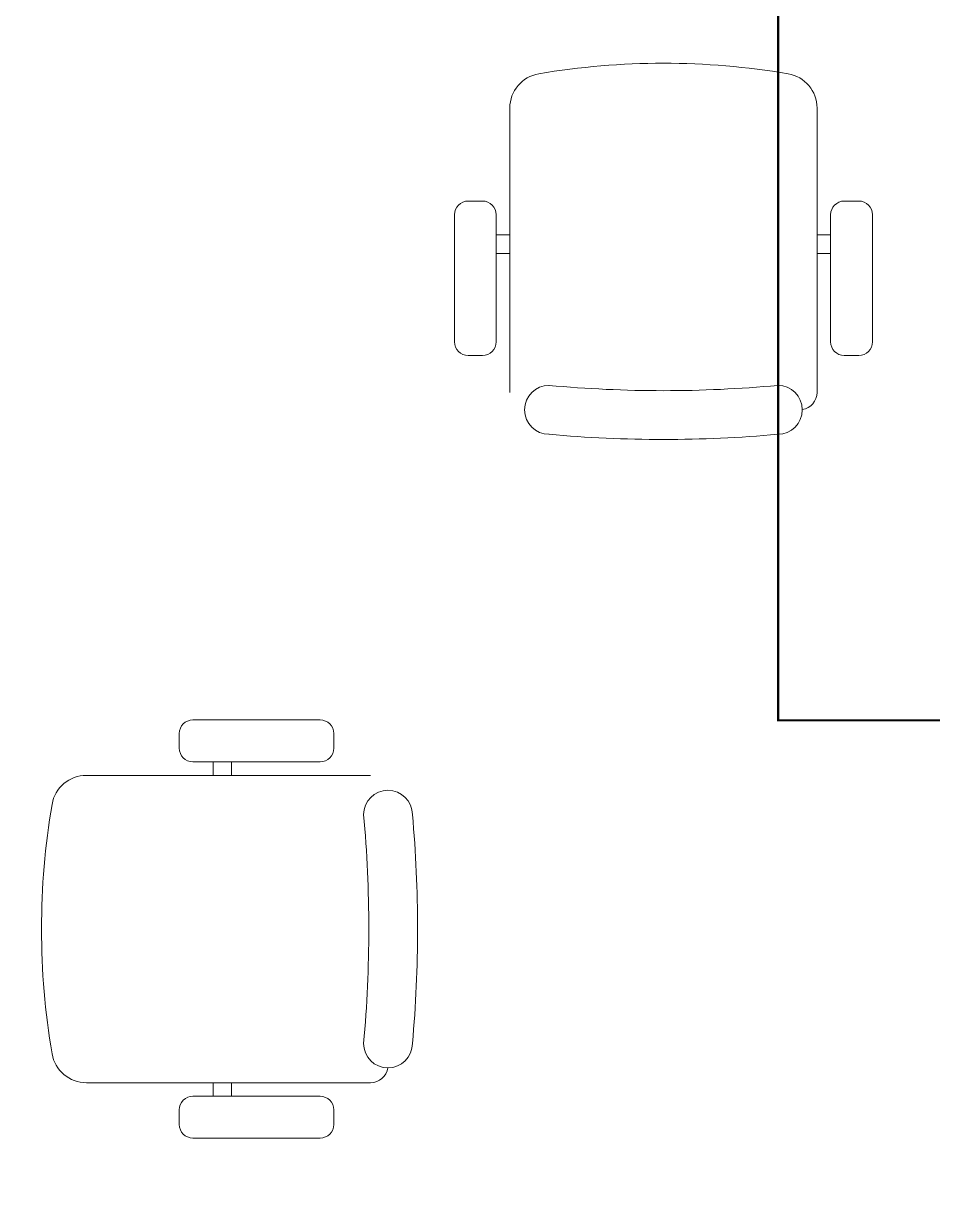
# Model space of a CAD drawing. Header units: metres. Extents: x 75097 to 220695, y -1557923 to -1361206.
# Drawn here: x 196451 to 197756, y -1457815 to -1456114 of the extents above; entities that cross this region are included whole.
import ezdxf

# ---------------------------------------------------------------- set-up
doc = ezdxf.new("R2010")
doc.units = ezdxf.units.M
doc.layers.get('0').update_dxf_attribs({"lineweight": 0})
doc.layers.add('A-100 - Copy$0$Medical Equipment and Furniture', color=8, linetype='Continuous', lineweight=0)
doc.layers.add('A-100 - Copy$0$NEW', color=8, linetype='Continuous', lineweight=5)
doc.layers.add('E-POWR', color=7, linetype='Continuous', lineweight=9, true_color=0x4e7e3e)

# ---------------------------------------------------------------- blocks, each defined once
blk = doc.blocks.new('*X81')
for p, q in [((5, 3), (5, 3)), ((5, 3), (5, 3)), ((5, 3), (5, 3)), ((5, 3), (5, 3)), ((5, 3), (5, 3)), ((5, 3), (5, 3)), ((5, 3), (5, 3)), ((5, 3), (5, 3)), ((5, 3), (5, 3)), ((5, 3), (5, 3)), ((5, 3), (5, 3)), ((5, 3), (5, 3)), ((5, 3), (5, 3)), ((5, 3), (5, 3)), ((5, 3), (5, 3)), ((5, 3), (5, 3)), ((5, 3), (5, 3)), ((5, 3), (5, 3)), ((5, 3), (5, 3)), ((5, 3), (5, 3)), ((5, 3), (5, 3)), ((5, 3), (5, 3)), ((5, 3), (5, 3)), ((5, 3), (5, 3)), ((5, 3), (5, 3)), ((5, 3), (5, 3)), ((5, 3), (5, 3)), ((5, 3), (5, 3)), ((5, 3), (5, 3)), ((5, 3), (5, 3)), ((5, 3), (5, 3)), ((5, 3), (5, 3)), ((5, 3), (5, 3)), ((5, 3), (5, 3)), ((5, 3), (5, 3)), ((5, 3), (5, 3)), ((5, 3), (5, 3)), ((5, 3), (5, 3)), ((5, 3), (5, 3)), ((5, 3), (5, 3)), ((5, 3), (5, 3)), ((5, 3), (5, 3)), ((5, 3), (5, 3)), ((5, 3), (5, 3)), ((5, 3), (5, 3)), ((5, 3), (5, 3)), ((5, 3), (5, 3)), ((5, 3), (5, 3)), ((5, 3), (5, 3)), ((5, 3), (5, 3)), ((5, 3), (5, 3)), ((5, 3), (5, 3)), ((5, 3), (5, 3)), ((5, 3), (5, 3)), ((5, 3), (5, 3)), ((5, 3), (5, 3)), ((5, 3), (5, 3)), ((5, 3), (5, 3)), ((5, 3), (5, 3)), ((5, 3), (5, 3)), ((5, 3), (5, 3)), ((5, 3), (5, 3)), ((5, 3), (5, 3)), ((5, 3), (5, 3)), ((5, 3), (5, 3)), ((5, 3), (5, 3)), ((6, 3), (5, 3)), ((5, 3), (5, 3)), ((6, 3), (5, 3)), ((5, 3), (5, 3)), ((6, 3), (5, 3)), ((5, 3), (5, 3)), ((6, 3), (5, 3)), ((5, 3), (5, 3)), ((5, 3), (5, 3)), ((5, 3), (5, 3)), ((5, 3), (5, 3)), ((5, 3), (5, 3)), ((5, 3), (5, 3)), ((5, 3), (5, 3)), ((5, 3), (5, 3)), ((5, 3), (5, 3)), ((5, 3), (5, 3)), ((5, 3), (5, 3)), ((5, 3), (5, 3)), ((5, 3), (5, 3)), ((5, 3), (5, 3)), ((5, 3), (5, 3)), ((5, 3), (5, 3)), ((5, 3), (5, 3)), ((5, 3), (5, 3)), ((5, 3), (5, 3)), ((5, 3), (5, 3)), ((5, 3), (5, 3)), ((5, 3), (5, 3)), ((5, 3), (5, 3)), ((6, 3), (6, 3)), ((6, 3), (6, 3)), ((6, 3), (6, 3)), ((6, 3), (6, 3)), ((6, 3), (6, 3)), ((6, 3), (6, 3)), ((6, 3), (6, 3)), ((6, 3), (6, 3)), ((6, 3), (6, 3)), ((6, 3), (6, 3)), ((6, 3), (6, 3)), ((6, 3), (6, 3)), ((6, 3), (6, 3)), ((6, 3), (6, 3)), ((6, 3), (6, 3)), ((6, 3), (6, 3)), ((6, 3), (6, 3)), ((6, 3), (6, 3)), ((6, 3), (6, 3)), ((6, 3), (6, 3)), ((6, 3), (6, 3)), ((6, 3), (6, 3)), ((6, 3), (6, 3)), ((6, 3), (6, 3)), ((6, 3), (6, 3)), ((6, 3), (6, 3)), ((6, 3), (6, 3)), ((6, 3), (6, 3)), ((6, 3), (6, 3)), ((6, 3), (6, 3)), ((6, 3), (6, 3)), ((6, 3), (6, 3)), ((6, 3), (6, 3)), ((6, 3), (6, 3)), ((6, 3), (6, 3)), ((6, 3), (6, 3)), ((6, 3), (6, 3)), ((6, 3), (6, 3)), ((6, 3), (6, 3)), ((6, 3), (6, 3)), ((6, 3), (6, 3)), ((6, 3), (6, 3)), ((6, 3), (6, 3)), ((6, 3), (6, 3)), ((6, 3), (6, 3)), ((6, 3), (6, 3)), ((6, 3), (6, 3)), ((6, 3), (6, 3)), ((6, 3), (6, 3)), ((6, 3), (6, 3)), ((6, 3), (6, 3)), ((6, 3), (6, 3)), ((6, 3), (6, 3)), ((6, 3), (6, 3)), ((6, 3), (6, 3)), ((6, 3), (6, 3)), ((6, 3), (6, 3)), ((6, 3), (6, 3)), ((6, 3), (6, 3)), ((6, 3), (6, 3)), ((6, 3), (6, 3)), ((6, 3), (6, 3)), ((6, 3), (6, 3)), ((6, 3), (6, 3)), ((6, 3), (6, 3)), ((6, 3), (6, 3)), ((6, 3), (6, 3)), ((6, 3), (6, 3)), ((6, 3), (6, 3)), ((6, 3), (6, 3)), ((6, 3), (6, 3)), ((6, 3), (6, 3)), ((6, 3), (6, 3)), ((6, 3), (6, 3)), ((6, 3), (6, 3)), ((6, 3), (6, 3)), ((6, 3), (6, 3)), ((6, 3), (6, 3)), ((6, 3), (6, 3)), ((6, 3), (6, 3)), ((6, 3), (6, 3)), ((6, 3), (6, 3)), ((6, 3), (6, 3)), ((6, 3), (6, 3)), ((6, 3), (6, 3)), ((6, 3), (6, 3)), ((6, 3), (6, 3)), ((6, 3), (6, 3)), ((6, 3), (6, 3)), ((6, 3), (6, 3)), ((6, 3), (6, 3)), ((6, 3), (6, 3)), ((6, 3), (6, 3)), ((6, 3), (6, 3)), ((6, 3), (6, 3)), ((6, 3), (6, 3)), ((6, 3), (6, 3)), ((6, 3), (6, 3)), ((6, 3), (6, 3)), ((6, 3), (6, 3)), ((6, 3), (6, 3)), ((6, 3), (6, 3)), ((6, 3), (6, 3)), ((6, 3), (6, 3)), ((6, 3), (6, 3)), ((6, 3), (6, 3)), ((6, 3), (6, 3)), ((6, 3), (6, 3)), ((6, 3), (6, 3)), ((6, 3), (6, 3)), ((6, 3), (6, 3)), ((6, 3), (6, 3)), ((6, 3), (6, 3)), ((6, 3), (6, 3)), ((6, 3), (6, 3)), ((6, 3), (6, 3)), ((6, 3), (6, 3)), ((6, 3), (6, 3)), ((6, 3), (6, 3)), ((6, 3), (6, 3)), ((6, 3), (6, 3)), ((6, 3), (6, 3)), ((6, 3), (6, 3)), ((6, 3), (6, 3)), ((6, 3), (6, 3)), ((6, 3), (6, 3)), ((6, 3), (6, 3)), ((6, 3), (6, 3)), ((6, 3), (6, 3)), ((6, 3), (6, 3)), ((6, 3), (6, 3)), ((6, 3), (6, 3)), ((6, 3), (6, 3)), ((6, 3), (6, 3)), ((6, 3), (6, 3)), ((6, 3), (6, 3)), ((6, 3), (6, 3)), ((6, 3), (6, 3)), ((6, 3), (6, 3)), ((6, 3), (6, 3)), ((6, 3), (6, 3)), ((6, 3), (6, 3)), ((6, 3), (6, 3)), ((6, 3), (6, 3)), ((6, 3), (6, 3)), ((6, 3), (6, 3)), ((6, 3), (6, 3)), ((6, 3), (6, 3)), ((6, 3), (6, 3)), ((6, 3), (6, 3)), ((6, 3), (6, 3)), ((6, 3), (6, 3)), ((6, 3), (6, 3)), ((6, 3), (6, 3)), ((6, 3), (6, 3)), ((6, 3), (6, 3)), ((6, 3), (6, 3)), ((6, 3), (6, 3)), ((6, 3), (6, 3)), ((6, 3), (6, 3)), ((6, 3), (6, 3)), ((6, 3), (6, 3)), ((6, 3), (6, 3)), ((6, 3), (6, 3)), ((6, 3), (6, 3)), ((6, 3), (6, 3)), ((6, 3), (6, 3)), ((6, 3), (6, 3)), ((6, 3), (6, 3)), ((6, 3), (6, 3)), ((6, 3), (6, 3)), ((6, 3), (6, 3)), ((6, 3), (6, 3)), ((6, 3), (6, 3)), ((6, 3), (6, 3)), ((6, 3), (6, 3)), ((6, 3), (6, 3)), ((6, 3), (6, 3)), ((6, 3), (6, 3)), ((6, 3), (6, 3)), ((6, 3), (6, 3)), ((6, 3), (6, 3)), ((6, 3), (6, 3)), ((6, 3), (6, 3)), ((6, 3), (6, 3)), ((6, 3), (6, 3)), ((6, 3), (6, 3)), ((6, 3), (6, 3)), ((6, 3), (6, 3)), ((6, 3), (6, 3)), ((6, 3), (6, 3)), ((6, 3), (6, 3)), ((6, 3), (6, 3)), ((6, 3), (6, 3)), ((6, 3), (6, 3)), ((6, 3), (6, 3)), ((6, 3), (6, 3)), ((6, 3), (6, 3)), ((6, 3), (6, 3)), ((6, 3), (6, 3)), ((6, 3), (6, 3)), ((6, 3), (6, 3)), ((6, 3), (6, 3)), ((6, 3), (6, 3)), ((6, 3), (5, 3)), ((6, 3), (5, 3)), ((6, 3), (5, 3)), ((6, 3), (5, 3)), ((6, 3), (5, 3)), ((6, 3), (6, 3)), ((6, 3), (6, 3)), ((6, 3), (6, 3)), ((6, 3), (6, 3)), ((6, 3), (6, 3)), ((6, 3), (6, 3)), ((6, 3), (6, 3)), ((6, 3), (6, 3)), ((6, 3), (6, 3)), ((6, 3), (6, 3)), ((6, 3), (6, 3)), ((6, 3), (6, 3)), ((6, 3), (6, 3)), ((6, 3), (6, 3)), ((6, 3), (6, 3)), ((6, 3), (6, 3)), ((6, 3), (6, 3)), ((6, 3), (6, 3)), ((6, 3), (6, 3)), ((6, 3), (6, 3)), ((6, 3), (6, 3)), ((6, 3), (6, 3)), ((6, 3), (6, 3)), ((6, 3), (6, 3)), ((6, 3), (6, 3)), ((6, 3), (6, 3)), ((6, 3), (6, 3)), ((6, 3), (6, 3)), ((6, 3), (6, 3)), ((6, 3), (6, 3)), ((6, 3), (6, 3)), ((6, 3), (6, 3)), ((6, 3), (6, 3)), ((6, 3), (6, 3)), ((6, 3), (6, 3)), ((6, 3), (6, 3)), ((6, 3), (6, 3)), ((6, 3), (6, 3)), ((6, 3), (6, 3)), ((6, 3), (6, 3)), ((6, 3), (6, 3)), ((6, 3), (6, 3)), ((6, 3), (6, 3)), ((6, 3), (6, 3)), ((6, 3), (6, 3)), ((6, 3), (6, 3)), ((6, 3), (6, 3)), ((6, 3), (6, 3)), ((6, 3), (6, 3)), ((6, 3), (6, 3)), ((6, 3), (6, 3)), ((6, 3), (6, 3)), ((6, 3), (6, 3)), ((6, 3), (6, 3)), ((6, 3), (6, 3)), ((6, 3), (6, 3)), ((6, 3), (6, 3)), ((6, 3), (6, 3)), ((6, 3), (6, 3)), ((6, 3), (6, 3)), ((6, 3), (6, 3)), ((6, 3), (6, 3)), ((6, 3), (6, 3)), ((6, 3), (6, 3)), ((6, 3), (6, 3)), ((6, 3), (6, 3)), ((6, 3), (6, 3)), ((6, 3), (6, 3)), ((6, 3), (6, 3)), ((6, 3), (6, 3)), ((6, 3), (6, 3)), ((6, 3), (6, 3)), ((6, 3), (6, 3)), ((6, 3), (6, 3)), ((6, 3), (6, 3)), ((6, 3), (6, 3)), ((6, 3), (6, 3)), ((6, 3), (6, 3)), ((6, 3), (6, 3)), ((6, 3), (6, 3)), ((6, 3), (6, 3)), ((6, 3), (6, 3)), ((6, 3), (6, 3)), ((6, 3), (6, 3)), ((6, 3), (6, 3)), ((6, 3), (6, 3)), ((6, 3), (6, 3)), ((6, 3), (6, 3)), ((6, 3), (6, 3)), ((6, 3), (6, 3)), ((6, 3), (6, 3)), ((6, 3), (6, 3)), ((6, 3), (6, 3)), ((6, 3), (6, 3)), ((6, 3), (6, 3)), ((6, 3), (6, 3)), ((6, 3), (6, 3)), ((6, 3), (6, 3)), ((6, 3), (6, 3)), ((6, 3), (6, 3)), ((6, 3), (6, 3)), ((6, 3), (6, 3)), ((6, 3), (6, 3)), ((6, 3), (6, 3)), ((6, 3), (6, 3)), ((6, 3), (6, 3)), ((6, 3), (6, 3)), ((6, 3), (6, 3)), ((6, 3), (6, 3)), ((6, 3), (6, 3)), ((6, 3), (6, 3)), ((6, 3), (6, 3)), ((6, 3), (6, 3)), ((6, 3), (6, 3)), ((6, 3), (6, 3)), ((6, 3), (6, 3)), ((6, 3), (6, 3)), ((6, 3), (6, 3)), ((6, 3), (6, 3)), ((6, 3), (6, 3)), ((6, 3), (6, 3)), ((6, 3), (6, 3)), ((6, 3), (6, 3)), ((6, 3), (6, 3)), ((6, 3), (6, 3)), ((6, 3), (6, 3)), ((6, 3), (6, 3)), ((6, 3), (6, 3)), ((6, 3), (6, 3)), ((6, 3), (6, 3)), ((6, 3), (6, 3)), ((6, 3), (6, 3)), ((6, 3), (6, 3)), ((6, 3), (6, 3)), ((6, 3), (6, 3)), ((6, 3), (6, 3)), ((6, 3), (6, 3)), ((6, 3), (6, 3)), ((6, 3), (6, 3)), ((6, 3), (6, 3)), ((6, 3), (6, 3)), ((6, 3), (6, 3)), ((6, 3), (6, 3)), ((6, 3), (6, 3)), ((6, 3), (6, 3)), ((6, 3), (6, 3)), ((6, 3), (6, 3)), ((6, 3), (6, 3)), ((6, 3), (6, 3)), ((6, 3), (6, 3)), ((6, 3), (6, 3)), ((6, 3), (6, 3)), ((6, 3), (6, 3)), ((6, 3), (6, 3)), ((6, 3), (6, 3)), ((6, 3), (6, 3)), ((6, 3), (6, 3)), ((6, 3), (6, 3)), ((6, 3), (6, 3)), ((6, 3), (6, 3)), ((6, 3), (6, 3)), ((6, 3), (6, 3)), ((6, 3), (6, 3)), ((6, 3), (6, 3)), ((6, 3), (6, 3)), ((6, 3), (6, 3)), ((6, 3), (6, 3)), ((6, 3), (6, 3)), ((6, 3), (6, 3)), ((6, 3), (6, 3)), ((6, 3), (6, 3)), ((6, 3), (6, 3)), ((6, 3), (6, 3)), ((6, 3), (6, 3)), ((6, 3), (6, 3)), ((6, 3), (6, 3)), ((6, 3), (6, 3)), ((6, 3), (6, 3)), ((6, 3), (6, 3)), ((6, 3), (6, 3)), ((6, 3), (6, 3)), ((6, 3), (6, 3)), ((6, 3), (6, 3)), ((6, 3), (6, 3)), ((6, 3), (6, 3)), ((6, 3), (6, 3)), ((6, 3), (6, 3)), ((6, 3), (6, 3)), ((6, 3), (6, 3)), ((6, 3), (6, 3)), ((6, 3), (6, 3)), ((6, 3), (6, 3)), ((6, 3), (6, 3)), ((6, 3), (6, 3)), ((6, 3), (6, 3)), ((6, 3), (6, 3)), ((6, 3), (6, 3)), ((6, 3), (6, 3)), ((6, 3), (6, 3)), ((6, 3), (6, 3)), ((6, 3), (6, 3)), ((6, 3), (6, 3)), ((6, 3), (6, 3)), ((6, 3), (6, 3)), ((6, 3), (6, 3)), ((6, 3), (6, 3)), ((6, 3), (6, 3)), ((6, 3), (6, 3)), ((6, 3), (6, 3)), ((6, 3), (6, 3)), ((6, 3), (6, 3)), ((6, 3), (6, 3)), ((6, 3), (6, 3)), ((6, 3), (6, 3)), ((6, 3), (6, 3)), ((6, 3), (6, 3)), ((6, 3), (6, 3)), ((6, 3), (6, 3)), ((6, 3), (6, 3)), ((6, 3), (6, 3)), ((6, 3), (6, 3)), ((6, 3), (6, 3)), ((6, 3), (6, 3)), ((6, 3), (6, 3)), ((6, 3), (6, 3)), ((6, 3), (6, 3)), ((6, 3), (6, 3)), ((6, 3), (6, 3)), ((6, 3), (6, 3)), ((6, 3), (6, 3)), ((6, 3), (6, 3)), ((6, 3), (6, 3)), ((6, 3), (6, 3)), ((6, 3), (6, 3)), ((6, 3), (6, 3)), ((6, 3), (6, 3)), ((6, 3), (6, 3)), ((6, 3), (6, 3)), ((6, 3), (6, 3)), ((6, 3), (6, 3)), ((6, 3), (6, 3)), ((6, 3), (6, 3)), ((6, 3), (6, 3)), ((6, 3), (6, 3)), ((6, 3), (6, 3)), ((6, 3), (6, 3)), ((6, 3), (6, 3)), ((6, 3), (6, 3)), ((6, 3), (6, 3)), ((6, 3), (6, 3)), ((6, 3), (6, 3)), ((6, 3), (6, 3)), ((6, 3), (6, 3)), ((6, 3), (6, 3)), ((6, 3), (6, 3)), ((6, 3), (6, 3)), ((6, 3), (6, 3)), ((6, 3), (6, 3)), ((6, 3), (6, 3)), ((6, 3), (6, 3)), ((6, 3), (6, 3)), ((6, 3), (6, 3)), ((6, 3), (6, 3)), ((6, 3), (6, 3)), ((6, 3), (6, 3)), ((6, 3), (6, 3)), ((6, 3), (6, 3)), ((6, 3), (6, 3)), ((6, 3), (6, 3)), ((6, 3), (6, 3)), ((6, 3), (6, 3)), ((6, 3), (6, 3)), ((6, 3), (6, 3)), ((6, 3), (6, 3)), ((6, 3), (6, 3)), ((6, 3), (6, 3)), ((6, 3), (6, 3)), ((6, 3), (6, 3)), ((6, 3), (6, 3)), ((6, 3), (6, 3)), ((6, 3), (6, 3)), ((6, 3), (6, 3)), ((6, 3), (6, 3)), ((6, 3), (6, 3)), ((6, 3), (6, 3)), ((6, 3), (6, 3)), ((6, 3), (6, 3)), ((6, 3), (6, 3)), ((6, 3), (6, 3)), ((6, 3), (6, 3)), ((6, 3), (6, 3)), ((6, 3), (6, 3)), ((6, 3), (6, 3)), ((6, 3), (6, 3)), ((6, 3), (6, 3)), ((6, 3), (6, 3)), ((6, 3), (6, 3)), ((6, 3), (6, 3)), ((6, 3), (6, 3)), ((6, 3), (6, 3)), ((6, 3), (6, 3)), ((6, 3), (6, 3)), ((6, 3), (6, 3)), ((6, 3), (6, 3)), ((6, 3), (6, 3)), ((6, 3), (6, 3)), ((6, 3), (6, 3)), ((6, 3), (6, 3)), ((6, 3), (6, 3)), ((6, 3), (6, 3)), ((6, 3), (6, 3)), ((6, 3), (6, 3)), ((6, 3), (6, 3)), ((6, 3), (6, 3)), ((6, 3), (6, 3)), ((6, 3), (6, 3)), ((6, 3), (6, 3))]:
    blk.add_line(p, q)
blk = doc.blocks.new('*X82')
for p, q in [((13, 1), (13, 1)), ((13, 1), (13, 1)), ((13, 1), (13, 1)), ((13, 1), (13, 1)), ((13, 1), (13, 1)), ((13, 1), (13, 1)), ((13, 1), (13, 1)), ((13, 1), (13, 1)), ((13, 1), (13, 1)), ((13, 1), (13, 1)), ((13, 1), (13, 1)), ((13, 1), (13, 1)), ((13, 1), (13, 1)), ((13, 1), (13, 1)), ((13, 1), (13, 1)), ((13, 1), (14, 1)), ((13, 1), (14, 1)), ((13, 1), (14, 1)), ((13, 1), (13, 1)), ((13, 1), (13, 1)), ((13, 1), (13, 1)), ((13, 1), (13, 1)), ((13, 1), (13, 1)), ((13, 1), (13, 1)), ((13, 1), (13, 1)), ((13, 1), (13, 1)), ((13, 1), (13, 1)), ((13, 1), (13, 1)), ((13, 1), (13, 1)), ((13, 1), (13, 1)), ((13, 1), (13, 1)), ((13, 1), (13, 1)), ((13, 1), (13, 1)), ((13, 1), (13, 1)), ((13, 1), (13, 1)), ((13, 1), (13, 1)), ((13, 1), (13, 1)), ((13, 1), (13, 1)), ((13, 1), (13, 1)), ((13, 1), (13, 1)), ((13, 1), (13, 1)), ((13, 1), (13, 1)), ((13, 1), (13, 1)), ((13, 1), (13, 1)), ((13, 1), (13, 1)), ((13, 1), (13, 1)), ((13, 1), (13, 1)), ((13, 1), (13, 1)), ((13, 1), (13, 1)), ((13, 1), (13, 1)), ((13, 1), (13, 1)), ((13, 1), (13, 1)), ((13, 1), (13, 1)), ((13, 1), (13, 1)), ((13, 1), (13, 1)), ((13, 1), (13, 1)), ((13, 1), (13, 1)), ((13, 1), (13, 1)), ((13, 1), (13, 1)), ((13, 1), (13, 1)), ((13, 1), (13, 1)), ((13, 1), (13, 1)), ((13, 1), (13, 1)), ((13, 1), (13, 1)), ((13, 1), (13, 1)), ((13, 1), (13, 1)), ((13, 1), (13, 1)), ((13, 1), (13, 1)), ((13, 1), (13, 1)), ((13, 1), (13, 1)), ((13, 1), (13, 1)), ((13, 1), (13, 1)), ((13, 1), (13, 1)), ((13, 1), (13, 1)), ((13, 1), (13, 1)), ((13, 1), (13, 1)), ((13, 1), (13, 1)), ((13, 1), (13, 1)), ((13, 1), (13, 1)), ((13, 1), (13, 1)), ((13, 1), (13, 1)), ((13, 1), (13, 1)), ((13, 1), (13, 1)), ((13, 1), (13, 1)), ((13, 1), (13, 1)), ((13, 1), (13, 1)), ((13, 1), (13, 1)), ((13, 1), (13, 1)), ((13, 1), (13, 1)), ((13, 1), (13, 1)), ((13, 1), (13, 1)), ((13, 1), (13, 1)), ((13, 1), (13, 1)), ((13, 1), (13, 1)), ((13, 1), (13, 1)), ((13, 1), (13, 1)), ((13, 1), (13, 1)), ((13, 1), (13, 1)), ((13, 1), (13, 1)), ((13, 1), (13, 1)), ((13, 1), (13, 1)), ((13, 1), (13, 1)), ((13, 1), (13, 1)), ((13, 1), (13, 1)), ((13, 1), (13, 1)), ((13, 1), (13, 1)), ((13, 1), (13, 1)), ((13, 1), (13, 1)), ((13, 1), (13, 1)), ((13, 1), (13, 1)), ((13, 1), (13, 1)), ((13, 1), (13, 1)), ((13, 1), (13, 1)), ((13, 1), (13, 1)), ((13, 1), (13, 1)), ((13, 1), (13, 1)), ((13, 1), (13, 1)), ((13, 1), (13, 1)), ((13, 1), (13, 1)), ((13, 1), (13, 1)), ((13, 1), (13, 1)), ((13, 1), (13, 1)), ((13, 1), (13, 1)), ((13, 1), (14, 1)), ((13, 0), (13, 0)), ((13, 0), (13, 0)), ((13, 0), (13, 0)), ((13, 0), (13, 0)), ((13, 0), (13, 0)), ((13, 0), (13, 0)), ((13, 0), (13, 0)), ((13, 0), (13, 0)), ((13, 0), (13, 0)), ((13, 0), (13, 0)), ((13, 0), (13, 0)), ((13, 0), (13, 0)), ((13, 0), (13, 0)), ((13, 0), (13, 0)), ((13, 0), (13, 0)), ((13, 0), (13, 0)), ((13, 0), (13, 0)), ((13, 0), (13, 0)), ((13, 0), (13, 0)), ((13, 0), (13, 0)), ((13, 0), (13, 0)), ((13, 0), (13, 0)), ((13, 0), (13, 0)), ((13, 0), (13, 0)), ((13, 0), (13, 0)), ((13, 0), (13, 0)), ((13, 0), (13, 0)), ((13, 0), (13, 0)), ((13, 0), (13, 0)), ((13, 0), (13, 0)), ((13, 0), (13, 0)), ((13, 0), (13, 0)), ((13, 0), (13, 0)), ((13, 0), (13, 0)), ((13, 0), (13, 0)), ((13, 0), (13, 0)), ((13, 0), (13, 0)), ((13, 0), (13, 0)), ((13, 0), (13, 0)), ((13, 0), (13, 0)), ((13, 0), (13, 0)), ((13, 0), (13, 0)), ((13, 0), (13, 0)), ((13, 0), (13, 0)), ((13, 0), (13, 0)), ((13, 0), (13, 0)), ((13, 0), (13, 0)), ((13, 0), (13, 0)), ((13, 0), (14, 0)), ((13, 0), (14, 0)), ((13, 0), (13, 0)), ((13, 0), (14, 0)), ((14, 1), (14, 1)), ((14, 1), (14, 1)), ((14, 1), (14, 1)), ((14, 1), (14, 1)), ((14, 1), (14, 1)), ((14, 1), (14, 1)), ((14, 1), (14, 1)), ((14, 1), (14, 1)), ((14, 1), (14, 1)), ((14, 1), (14, 1)), ((14, 1), (14, 1)), ((14, 1), (14, 1)), ((14, 1), (14, 1)), ((14, 1), (14, 1)), ((14, 1), (14, 1)), ((14, 1), (14, 1)), ((14, 1), (14, 1)), ((14, 1), (14, 1)), ((14, 1), (14, 1)), ((14, 1), (14, 1)), ((14, 1), (14, 1)), ((14, 1), (14, 1)), ((14, 1), (14, 1)), ((14, 1), (14, 1)), ((14, 1), (14, 1)), ((14, 1), (14, 1)), ((14, 1), (14, 1)), ((14, 1), (14, 1)), ((14, 1), (14, 1)), ((14, 1), (14, 1)), ((14, 1), (14, 1)), ((14, 1), (14, 1)), ((14, 1), (14, 1)), ((14, 1), (14, 1)), ((14, 1), (14, 1)), ((14, 1), (14, 1)), ((14, 1), (14, 1)), ((14, 1), (14, 1)), ((14, 1), (14, 1)), ((14, 1), (14, 1)), ((14, 1), (14, 1)), ((14, 1), (14, 1)), ((14, 1), (14, 1)), ((14, 1), (14, 1)), ((14, 1), (14, 1)), ((14, 1), (14, 1)), ((14, 1), (14, 1)), ((14, 1), (14, 1)), ((14, 1), (14, 1)), ((14, 1), (14, 1)), ((14, 1), (14, 1)), ((14, 1), (14, 1)), ((14, 1), (14, 1)), ((14, 1), (14, 1)), ((14, 1), (14, 1)), ((14, 1), (14, 1)), ((14, 1), (14, 1)), ((14, 1), (14, 1)), ((14, 1), (14, 1)), ((14, 1), (14, 1)), ((14, 1), (14, 1)), ((14, 1), (14, 1)), ((14, 1), (14, 1)), ((14, 1), (14, 1)), ((14, 1), (14, 1)), ((14, 1), (14, 1)), ((14, 1), (14, 1)), ((14, 1), (14, 1)), ((14, 1), (14, 1)), ((14, 1), (14, 1)), ((14, 1), (14, 1)), ((14, 1), (14, 1)), ((14, 1), (14, 1)), ((14, 1), (14, 1)), ((14, 1), (14, 1)), ((14, 1), (14, 1)), ((14, 1), (14, 1)), ((14, 1), (14, 1)), ((14, 1), (14, 1)), ((14, 1), (14, 1)), ((14, 1), (14, 1)), ((14, 1), (14, 1)), ((14, 1), (14, 1)), ((14, 1), (14, 1)), ((14, 1), (14, 1)), ((14, 1), (14, 1)), ((14, 1), (14, 1)), ((14, 1), (14, 1)), ((14, 1), (14, 1)), ((14, 1), (14, 1)), ((14, 1), (14, 1)), ((14, 1), (14, 1)), ((14, 1), (14, 1)), ((14, 1), (14, 1)), ((14, 0), (14, 0)), ((14, 0), (14, 0)), ((14, 0), (14, 0)), ((14, 0), (14, 0)), ((14, 0), (14, 0)), ((14, 0), (14, 0)), ((14, 0), (14, 0)), ((14, 0), (14, 0)), ((14, 0), (14, 0)), ((14, 0), (14, 0)), ((14, 0), (14, 0)), ((14, 0), (14, 0)), ((14, 0), (14, 0)), ((14, 0), (14, 0)), ((14, 0), (14, 0)), ((14, 0), (14, 0)), ((14, 0), (14, 0)), ((14, 0), (14, 0)), ((14, 0), (14, 0)), ((14, 0), (14, 0)), ((14, 0), (14, 0)), ((14, 0), (14, 0)), ((14, 0), (14, 0)), ((14, 0), (14, 0)), ((14, 0), (14, 0)), ((14, 0), (14, 0)), ((14, 0), (14, 0)), ((14, 0), (14, 0)), ((14, 0), (14, 0)), ((14, 0), (14, 0)), ((14, 0), (14, 0)), ((14, 0), (14, 0)), ((14, 0), (14, 0)), ((14, 0), (14, 0)), ((14, 0), (14, 0)), ((14, 0), (14, 0)), ((14, 0), (14, 0)), ((14, 0), (14, 0)), ((14, 0), (14, 0)), ((14, 0), (14, 0)), ((14, 0), (14, 0)), ((14, 0), (14, 0)), ((14, 0), (14, 0)), ((14, 0), (14, 0)), ((14, 0), (14, 0)), ((14, 0), (14, 0)), ((14, 0), (14, 0)), ((14, 0), (14, 0)), ((13, 0), (13, 0)), ((13, 0), (14, 0)), ((13, 0), (13, 0)), ((13, 0), (14, 0)), ((13, 0), (13, 0)), ((13, 0), (14, 0)), ((13, 0), (13, 0)), ((13, 0), (13, 0)), ((13, 0), (13, 0)), ((13, 0), (13, 0)), ((13, 0), (14, 0)), ((13, 0), (13, 0)), ((13, 0), (14, 0)), ((13, 0), (13, 0)), ((13, 0), (14, 0)), ((13, 0), (13, 0)), ((13, 0), (14, 0)), ((13, 0), (13, 0)), ((13, 0), (14, 0)), ((13, 0), (13, 0)), ((13, 0), (14, 0)), ((13, 0), (13, 0)), ((13, 0), (14, 0)), ((13, 0), (13, 0)), ((13, 0), (13, 0)), ((13, 0), (13, 0)), ((13, 0), (14, 0)), ((13, 0), (13, 0)), ((13, 0), (14, 0)), ((13, 0), (13, 0)), ((13, 0), (14, 0)), ((13, 0), (13, 0)), ((13, 0), (14, 0)), ((13, 0), (13, 0)), ((13, 0), (13, 0)), ((13, 0), (13, 0)), ((13, 0), (13, 0)), ((13, 0), (13, 0)), ((13, 0), (13, 0)), ((13, 0), (13, 0)), ((13, 0), (13, 0)), ((13, 0), (13, 0)), ((13, 0), (13, 0)), ((13, 0), (13, 0)), ((13, 0), (13, 0)), ((13, 0), (13, 0)), ((13, 0), (13, 0)), ((13, 0), (13, 0)), ((13, 0), (13, 0)), ((13, 0), (13, 0)), ((13, 0), (13, 0)), ((13, 0), (13, 0)), ((13, 0), (13, 0)), ((13, 0), (13, 0)), ((13, 0), (13, 0)), ((13, 0), (13, 0)), ((13, 0), (13, 0)), ((13, 0), (13, 0)), ((13, 0), (13, 0)), ((13, 0), (13, 0)), ((13, 0), (13, 0)), ((13, 0), (13, 0)), ((13, 0), (13, 0)), ((13, 0), (13, 0)), ((13, -1), (13, -1)), ((13, -1), (13, -1)), ((13, -1), (13, -1)), ((13, -1), (13, -1)), ((13, -1), (13, -1)), ((13, -1), (14, -1)), ((13, -1), (13, -1)), ((14, 0), (14, 0)), ((14, 0), (14, 0)), ((14, 0), (14, 0)), ((14, 0), (14, 0)), ((14, 0), (14, 0)), ((14, 0), (14, 0)), ((14, 0), (14, 0)), ((14, 0), (14, 0)), ((14, 0), (14, 0)), ((14, 0), (14, 0)), ((14, 0), (14, 0)), ((14, 0), (14, 0)), ((14, 0), (14, 0)), ((14, 0), (14, 0)), ((14, 0), (14, 0)), ((13, 0), (14, 0)), ((14, 0), (14, 0)), ((14, 0), (14, 0)), ((14, 0), (14, 0)), ((14, 0), (14, 0)), ((14, 0), (14, 0)), ((14, 0), (14, 0)), ((14, 0), (14, 0)), ((14, 0), (14, 0)), ((14, 0), (14, 0)), ((14, 0), (14, 0)), ((14, 0), (14, 0)), ((14, 0), (14, 0)), ((14, 0), (14, 0)), ((14, 0), (14, 0)), ((14, 0), (14, 0)), ((14, 0), (14, 0)), ((14, 0), (14, 0)), ((14, 0), (14, 0)), ((14, 0), (14, 0)), ((14, 0), (14, 0)), ((14, 0), (14, 0)), ((14, 0), (14, 0)), ((14, 0), (14, 0)), ((14, 0), (14, 0)), ((14, 0), (14, 0)), ((14, 0), (14, 0)), ((14, 0), (14, 0)), ((14, 0), (14, 0)), ((14, 0), (14, 0)), ((14, 0), (14, 0)), ((14, 0), (14, 0)), ((14, 0), (14, 0)), ((14, 0), (14, 0)), ((14, 0), (14, 0)), ((14, -1), (14, -1)), ((14, -1), (14, -1)), ((14, -1), (14, -1)), ((14, -1), (14, -1)), ((14, -1), (14, -1))]:
    blk.add_line(p, q)
blk = doc.blocks.new('A-100 - Copy$0$GF21018-P')
for p, q in [((-0.2207, 0.4756), (-0.2207, 0.0675)), ((0.2205, 0.4756), (0.2205, 0.0675)), ((-0.2806, 0.3422), (-0.2598, 0.3422)), ((0.2596, 0.3422), (0.2804, 0.3422)), ((-0.3002, 0.3226), (-0.3002, 0.14)), ((-0.2402, 0.3226), (-0.2402, 0.14)), ((0.24, 0.3226), (0.24, 0.14)), ((0.3, 0.3226), (0.3, 0.14)), ((-0.2402, 0.2937), (-0.2207, 0.2937)), ((0.2205, 0.2937), (0.24, 0.2937)), ((-0.2402, 0.2671), (-0.2207, 0.2671)), ((0.2205, 0.2671), (0.24, 0.2671)), ((-0.2806, 0.1204), (-0.2598, 0.1204)), ((0.2596, 0.1204), (0.2804, 0.1204))]:
    blk.add_line(p, q)
for points in [[(0.24, 0.2937), (0.24, 0.2937), (0.24, 0.2937), (0.24, 0.2937), (0.24, 0.2937), (0.24, 0.2937), (0.24, 0.2937), (0.24, 0.2937), (0.24, 0.2937), (0.24, 0.2937), (0.24, 0.2937), (0.24, 0.2937), (0.24, 0.2937), (0.24, 0.2937), (0.24, 0.2937), (0.24, 0.2937), (0.24, 0.2937), (0.24, 0.2937), (0.24, 0.2937), (0.24, 0.2937), (0.24, 0.2937), (0.24, 0.2937), (0.24, 0.2937), (0.24, 0.2937), (0.24, 0.2937), (0.24, 0.2937), (0.24, 0.2937), (0.24, 0.2937), (0.24, 0.2937), (0.24, 0.2937), (0.24, 0.2937), (0.24, 0.2937), (0.24, 0.2937), (0.24, 0.2937), (0.24, 0.2937), (0.24, 0.2937), (0.24, 0.2937), (0.24, 0.2937), (0.24, 0.2937), (0.24, 0.2937), (0.24, 0.2937), (0.24, 0.2937), (0.24, 0.2937), (0.24, 0.2937), (0.24, 0.2937), (0.24, 0.2937), (0.24, 0.2937), (0.24, 0.2937), (0.24, 0.2937), (0.24, 0.2937), (0.24, 0.2937), (0.24, 0.2937), (0.24, 0.2937), (0.24, 0.2937), (0.24, 0.2937), (0.24, 0.2937), (0.24, 0.2937), (0.24, 0.2937), (0.24, 0.2937), (0.24, 0.2937), (0.24, 0.2937), (0.24, 0.2937), (0.24, 0.2937), (0.24, 0.2937), (0.24, 0.2937), (0.24, 0.2937), (0.24, 0.2937), (0.24, 0.2937), (0.24, 0.2937), (0.24, 0.2937), (0.24, 0.2937), (0.24, 0.2937), (0.24, 0.2937), (0.24, 0.2937), (0.24, 0.2937), (0.24, 0.2937), (0.24, 0.2937), (0.24, 0.2937), (0.24, 0.2937), (0.24, 0.2937), (0.24, 0.2937), (0.24, 0.2937), (0.24, 0.2937), (0.24, 0.2937), (0.24, 0.2937), (0.24, 0.2937), (0.24, 0.2937), (0.24, 0.2937), (0.24, 0.2937), (0.24, 0.2937), (0.24, 0.2937), (0.24, 0.2937), (0.24, 0.2937), (0.24, 0.2937), (0.24, 0.2937), (0.24, 0.2937), (0.24, 0.2937), (0.24, 0.2937), (0.24, 0.2937), (0.24, 0.2937), (0.24, 0.2937), (0.24, 0.2937), (0.24, 0.2937), (0.24, 0.2937), (0.24, 0.2937), (0.24, 0.2937), (0.24, 0.2937), (0.24, 0.2937), (0.24, 0.2937), (0.24, 0.2937), (0.24, 0.2937), (0.24, 0.2937), (0.24, 0.2937), (0.24, 0.2937), (0.24, 0.2937), (0.24, 0.2937), (0.24, 0.2937), (0.24, 0.2937), (0.24, 0.2937), (0.24, 0.2937), (0.24, 0.2937), (0.24, 0.2937), (0.24, 0.2937), (0.24, 0.2937), (0.24, 0.2937), (0.24, 0.2937), (0.24, 0.2937), (0.24, 0.2937), (0.24, 0.2937), (0.24, 0.2937), (0.24, 0.2937), (0.24, 0.2937), (0.24, 0.2937), (0.24, 0.2937), (0.24, 0.2937), (0.24, 0.2937), (0.24, 0.2937), (0.24, 0.2937), (0.24, 0.2937), (0.24, 0.2937), (0.24, 0.2937), (0.24, 0.2937), (0.24, 0.2937), (0.24, 0.2937), (0.24, 0.2937), (0.24, 0.2937), (0.24, 0.2937), (0.24, 0.2937), (0.24, 0.2937), (0.24, 0.2937), (0.24, 0.2937), (0.24, 0.2937), (0.24, 0.2937), (0.24, 0.2937), (0.24, 0.2937), (0.24, 0.2937), (0.24, 0.2937), (0.24, 0.2937), (0.24, 0.2937), (0.24, 0.2937), (0.24, 0.2937), (0.24, 0.2937), (0.24, 0.2937), (0.24, 0.2937), (0.24, 0.2937), (0.24, 0.2937), (0.24, 0.2937), (0.24, 0.2937), (0.24, 0.2937), (0.24, 0.2937), (0.24, 0.2937), (0.24, 0.2937), (0.24, 0.2937), (0.24, 0.2937), (0.24, 0.2937), (0.24, 0.2937), (0.24, 0.2937), (0.24, 0.2937), (0.24, 0.2937), (0.24, 0.2937), (0.24, 0.2937), (0.24, 0.2937), (0.24, 0.2937), (0.24, 0.2937), (0.24, 0.2937), (0.24, 0.2937), (0.24, 0.2937), (0.24, 0.2937), (0.24, 0.2937), (0.24, 0.2937), (0.24, 0.2937), (0.24, 0.2937), (0.24, 0.2937), (0.24, 0.2937), (0.24, 0.2937), (0.24, 0.2937), (0.24, 0.2937), (0.24, 0.2937), (0.24, 0.2937), (0.24, 0.2937), (0.24, 0.2937), (0.24, 0.2937), (0.24, 0.2937), (0.24, 0.2937), (0.24, 0.2937), (0.24, 0.2937), (0.24, 0.2937), (0.24, 0.2937), (0.24, 0.2937), (0.24, 0.2937), (0.24, 0.2937), (0.24, 0.2937), (0.24, 0.2937), (0.24, 0.2937), (0.24, 0.2937), (0.24, 0.2937), (0.24, 0.2937), (0.24, 0.2937), (0.24, 0.2937), (0.24, 0.2937), (0.24, 0.2937), (0.24, 0.2937), (0.24, 0.2937), (0.24, 0.2937), (0.24, 0.2937), (0.24, 0.2937), (0.24, 0.2937), (0.24, 0.2937), (0.24, 0.2937), (0.24, 0.2937), (0.24, 0.2937), (0.24, 0.2937), (0.24, 0.2937), (0.24, 0.2937), (0.24, 0.2937), (0.24, 0.2937), (0.24, 0.2937), (0.24, 0.2937), (0.24, 0.2937), (0.24, 0.2937), (0.24, 0.2937), (0.24, 0.2937), (0.24, 0.2937), (0.24, 0.2937), (0.24, 0.2937), (0.24, 0.2937), (0.24, 0.2937), (0.24, 0.2937), (0.24, 0.2937), (0.24, 0.2937), (0.24, 0.2937), (0.24, 0.2937), (0.24, 0.2937), (0.24, 0.2937), (0.24, 0.2937), (0.24, 0.2937), (0.24, 0.2937), (0.24, 0.2937), (0.24, 0.2937), (0.24, 0.2937), (0.24, 0.2937), (0.24, 0.2937), (0.24, 0.2937), (0.24, 0.2937), (0.24, 0.2937), (0.24, 0.2937), (0.24, 0.2937), (0.24, 0.2937), (0.24, 0.2937), (0.24, 0.2937), (0.24, 0.2937), (0.24, 0.2937), (0.24, 0.2937), (0.24, 0.2937), (0.24, 0.2937), (0.24, 0.2937), (0.24, 0.2937)], [(0.24, 0.2937), (0.24, 0.2937), (0.24, 0.2937), (0.24, 0.2937), (0.24, 0.2937), (0.24, 0.2937), (0.24, 0.2937), (0.24, 0.2937), (0.24, 0.2937), (0.24, 0.2937), (0.24, 0.2937), (0.24, 0.2937), (0.24, 0.2937), (0.24, 0.2937), (0.24, 0.2937), (0.24, 0.2937), (0.24, 0.2937), (0.24, 0.2937), (0.24, 0.2937), (0.24, 0.2937), (0.24, 0.2937), (0.24, 0.2937), (0.24, 0.2937), (0.24, 0.2937), (0.24, 0.2937), (0.24, 0.2937), (0.24, 0.2937), (0.24, 0.2937), (0.24, 0.2937), (0.24, 0.2937), (0.24, 0.2937), (0.24, 0.2937), (0.24, 0.2937), (0.24, 0.2937), (0.24, 0.2937), (0.24, 0.2937), (0.24, 0.2937), (0.24, 0.2937), (0.24, 0.2937), (0.24, 0.2937), (0.24, 0.2937), (0.24, 0.2937), (0.24, 0.2937), (0.24, 0.2937), (0.24, 0.2937), (0.24, 0.2937), (0.24, 0.2937), (0.24, 0.2937), (0.24, 0.2937), (0.24, 0.2937), (0.24, 0.2937), (0.24, 0.2937), (0.24, 0.2937), (0.24, 0.2937), (0.24, 0.2937), (0.24, 0.2937), (0.24, 0.2937), (0.24, 0.2937), (0.24, 0.2937), (0.24, 0.2937), (0.24, 0.2937), (0.24, 0.2937), (0.24, 0.2937), (0.24, 0.2937), (0.24, 0.2937), (0.24, 0.2937), (0.24, 0.2937), (0.24, 0.2937), (0.24, 0.2937), (0.24, 0.2937), (0.24, 0.2937), (0.24, 0.2937), (0.24, 0.2937), (0.24, 0.2937), (0.24, 0.2937), (0.24, 0.2937), (0.24, 0.2937), (0.24, 0.2937), (0.24, 0.2937), (0.24, 0.2937), (0.24, 0.2937), (0.24, 0.2937), (0.24, 0.2937), (0.24, 0.2937), (0.24, 0.2937), (0.24, 0.2937), (0.24, 0.2937), (0.24, 0.2937), (0.24, 0.2937), (0.24, 0.2937), (0.24, 0.2937), (0.24, 0.2937), (0.24, 0.2937), (0.24, 0.2937), (0.24, 0.2937), (0.24, 0.2937), (0.24, 0.2937), (0.24, 0.2937), (0.24, 0.2937), (0.24, 0.2937), (0.24, 0.2937), (0.24, 0.2937), (0.24, 0.2937), (0.24, 0.2937), (0.24, 0.2937), (0.24, 0.2937), (0.24, 0.2937), (0.24, 0.2937), (0.24, 0.2937), (0.24, 0.2937), (0.24, 0.2937), (0.24, 0.2937), (0.24, 0.2937), (0.24, 0.2937), (0.24, 0.2937), (0.24, 0.2937), (0.24, 0.2937), (0.24, 0.2937), (0.24, 0.2937), (0.24, 0.2937), (0.24, 0.2937), (0.24, 0.2937), (0.24, 0.2937), (0.24, 0.2937), (0.24, 0.2937), (0.24, 0.2937), (0.24, 0.2937), (0.24, 0.2937), (0.24, 0.2937), (0.24, 0.2937), (0.24, 0.2937), (0.24, 0.2937), (0.24, 0.2937), (0.24, 0.2937), (0.24, 0.2937), (0.24, 0.2937), (0.24, 0.2937), (0.24, 0.2937), (0.24, 0.2937), (0.24, 0.2937), (0.24, 0.2937), (0.24, 0.2937), (0.24, 0.2937), (0.24, 0.2937), (0.24, 0.2937), (0.24, 0.2937), (0.24, 0.2937), (0.24, 0.2937), (0.24, 0.2937), (0.24, 0.2937), (0.24, 0.2937), (0.24, 0.2937), (0.24, 0.2937), (0.24, 0.2937), (0.24, 0.2937), (0.24, 0.2937), (0.24, 0.2937), (0.24, 0.2937), (0.24, 0.2937), (0.24, 0.2937), (0.24, 0.2937), (0.24, 0.2937), (0.24, 0.2937), (0.24, 0.2937), (0.24, 0.2937), (0.24, 0.2937), (0.24, 0.2937), (0.24, 0.2937), (0.24, 0.2937), (0.24, 0.2937), (0.24, 0.2937), (0.24, 0.2937), (0.24, 0.2937), (0.24, 0.2937), (0.24, 0.2937), (0.24, 0.2937), (0.24, 0.2937), (0.24, 0.2937), (0.24, 0.2937), (0.24, 0.2937), (0.24, 0.2937), (0.24, 0.2937), (0.24, 0.2937), (0.24, 0.2937), (0.24, 0.2937), (0.24, 0.2937), (0.24, 0.2937), (0.24, 0.2937), (0.24, 0.2937), (0.24, 0.2937), (0.24, 0.2937), (0.24, 0.2937), (0.24, 0.2937), (0.24, 0.2937), (0.24, 0.2937), (0.24, 0.2937), (0.24, 0.2937), (0.24, 0.2937), (0.24, 0.2937), (0.24, 0.2937), (0.24, 0.2937), (0.24, 0.2937), (0.24, 0.2937), (0.24, 0.2937), (0.24, 0.2937), (0.24, 0.2937), (0.24, 0.2937), (0.24, 0.2937), (0.24, 0.2937), (0.24, 0.2937), (0.24, 0.2937), (0.24, 0.2937), (0.24, 0.2937), (0.24, 0.2937), (0.24, 0.2937), (0.24, 0.2937), (0.24, 0.2937), (0.24, 0.2937), (0.24, 0.2937)], [(0.24, 0.2937), (0.24, 0.2937), (0.24, 0.2937), (0.24, 0.2937), (0.24, 0.2937), (0.24, 0.2937), (0.24, 0.2937), (0.24, 0.2937), (0.24, 0.2937), (0.24, 0.2937), (0.24, 0.2937), (0.24, 0.2937), (0.24, 0.2937), (0.24, 0.2937), (0.24, 0.2937), (0.24, 0.2937), (0.24, 0.2937), (0.24, 0.2937), (0.24, 0.2937), (0.24, 0.2937), (0.24, 0.2937), (0.24, 0.2937), (0.24, 0.2937), (0.24, 0.2937), (0.24, 0.2937), (0.24, 0.2937), (0.24, 0.2937), (0.24, 0.2937), (0.24, 0.2937), (0.24, 0.2937), (0.24, 0.2937), (0.24, 0.2937), (0.24, 0.2937), (0.24, 0.2937), (0.24, 0.2937), (0.24, 0.2937), (0.24, 0.2937), (0.24, 0.2937), (0.24, 0.2937), (0.24, 0.2937), (0.24, 0.2937), (0.24, 0.2937), (0.24, 0.2937), (0.24, 0.2937), (0.24, 0.2937), (0.24, 0.2937), (0.24, 0.2937), (0.24, 0.2937), (0.24, 0.2937), (0.24, 0.2937), (0.24, 0.2937), (0.24, 0.2937), (0.24, 0.2937), (0.24, 0.2937), (0.24, 0.2937), (0.24, 0.2937), (0.24, 0.2937), (0.24, 0.2937), (0.24, 0.2937), (0.24, 0.2937), (0.24, 0.2937), (0.24, 0.2937), (0.24, 0.2937), (0.24, 0.2937), (0.24, 0.2937), (0.24, 0.2937), (0.24, 0.2937), (0.24, 0.2937), (0.24, 0.2937), (0.24, 0.2937), (0.24, 0.2937), (0.24, 0.2937), (0.24, 0.2937), (0.24, 0.2937), (0.24, 0.2937), (0.24, 0.2937), (0.24, 0.2937), (0.24, 0.2937), (0.24, 0.2937), (0.24, 0.2937), (0.24, 0.2937), (0.24, 0.2937), (0.24, 0.2937), (0.24, 0.2937), (0.24, 0.2937), (0.24, 0.2937), (0.24, 0.2937), (0.24, 0.2937), (0.24, 0.2937), (0.24, 0.2937), (0.24, 0.2937), (0.24, 0.2937), (0.24, 0.2937), (0.24, 0.2937), (0.24, 0.2937), (0.24, 0.2937), (0.24, 0.2937), (0.24, 0.2937), (0.24, 0.2937), (0.24, 0.2937), (0.24, 0.2937), (0.24, 0.2937), (0.24, 0.2937), (0.24, 0.2937), (0.24, 0.2937), (0.24, 0.2937), (0.24, 0.2937), (0.24, 0.2937), (0.24, 0.2937), (0.24, 0.2937), (0.24, 0.2937), (0.24, 0.2937), (0.24, 0.2937), (0.24, 0.2937), (0.24, 0.2937), (0.24, 0.2937), (0.24, 0.2937), (0.24, 0.2937), (0.24, 0.2937), (0.24, 0.2937), (0.24, 0.2937), (0.24, 0.2937), (0.24, 0.2937), (0.24, 0.2937), (0.24, 0.2937), (0.24, 0.2937), (0.24, 0.2937), (0.24, 0.2937), (0.24, 0.2937), (0.24, 0.2937), (0.24, 0.2937), (0.24, 0.2937), (0.24, 0.2937), (0.24, 0.2937), (0.24, 0.2937), (0.24, 0.2937), (0.24, 0.2937), (0.24, 0.2937), (0.24, 0.2937), (0.24, 0.2937), (0.24, 0.2937), (0.24, 0.2937), (0.24, 0.2937), (0.24, 0.2937), (0.24, 0.2937), (0.24, 0.2937), (0.24, 0.2937), (0.24, 0.2937), (0.24, 0.2937), (0.24, 0.2937), (0.24, 0.2937), (0.24, 0.2937), (0.24, 0.2937), (0.24, 0.2937), (0.24, 0.2937), (0.24, 0.2937), (0.24, 0.2937), (0.24, 0.2937), (0.24, 0.2937), (0.24, 0.2937), (0.24, 0.2937), (0.24, 0.2937), (0.24, 0.2937), (0.24, 0.2937), (0.24, 0.2937), (0.24, 0.2937), (0.24, 0.2937), (0.24, 0.2937), (0.24, 0.2937), (0.24, 0.2937), (0.24, 0.2937), (0.24, 0.2937), (0.24, 0.2937), (0.24, 0.2937), (0.24, 0.2937), (0.24, 0.2937), (0.24, 0.2937), (0.24, 0.2937), (0.24, 0.2937), (0.24, 0.2937), (0.24, 0.2937), (0.24, 0.2937), (0.24, 0.2937), (0.24, 0.2937), (0.24, 0.2937), (0.24, 0.2937), (0.24, 0.2937), (0.24, 0.2937), (0.24, 0.2937), (0.24, 0.2937), (0.24, 0.2937), (0.24, 0.2937), (0.24, 0.2937), (0.24, 0.2937), (0.24, 0.2937), (0.24, 0.2937), (0.24, 0.2937), (0.24, 0.2937), (0.24, 0.2937), (0.24, 0.2937), (0.24, 0.2937), (0.24, 0.2937), (0.24, 0.2937), (0.24, 0.2937), (0.24, 0.2937), (0.24, 0.2937), (0.24, 0.2937), (0.24, 0.2937), (0.24, 0.2937), (0.24, 0.2937), (0.24, 0.2937), (0.24, 0.2937), (0.24, 0.2937), (0.24, 0.2937)]]:
    blk.add_lwpolyline(points, close=True)
for centre, radius, start, end in [((-0.0001, -0.5295), 1.0695, 80.3671, 99.6329), ((-0.1707, 0.4756), 0.05, 99.6329, 180), ((0.1705, 0.4756), 0.05, 0, 80.3671), ((-0.2806, 0.3226), 0.0196, 90, 180), ((-0.2598, 0.3226), 0.0196, 360, 90), ((0.2596, 0.3226), 0.0196, 90, 180), ((0.2804, 0.3226), 0.0196, 0, 90), ((-0.2806, 0.14), 0.0196, 180, 270), ((-0.2598, 0.14), 0.0196, 270, 360), ((0.2596, 0.14), 0.0196, 180, 270), ((0.2804, 0.14), 0.0196, 270, 0), ((-0.1643, 0.0425), 0.0351, 90, 270), ((0, 1.8467), 1.7767, 264.6946, 275.3053), ((0.1641, 0.0425), 0.0351, 270, 90), ((-0.1957, 0.0675), 0.025, 180, 261.4721), ((0, 1.8314), 1.8314, 264.8532, 275.147)]:
    blk.add_arc(centre, radius, start, end)
at = {"layer": 'A-100 - Copy$0$NEW'}
for points in [[(0.24, 0.2937), (0.24, 0.2937), (0.24, 0.2937), (0.24, 0.2937), (0.24, 0.2937), (0.24, 0.2937), (0.24, 0.2937), (0.24, 0.2937)], [(0.24, 0.2937), (0.24, 0.2937), (0.24, 0.2937), (0.24, 0.2937), (0.24, 0.2937), (0.24, 0.2937), (0.24, 0.2937)], [(0.24, 0.2937), (0.24, 0.2937), (0.24, 0.2937), (0.24, 0.2937), (0.24, 0.2937), (0.24, 0.2937), (0.24, 0.2937), (0.24, 0.2937), (0.24, 0.2937)], [(0.24, 0.2937), (0.24, 0.2937), (0.24, 0.2937), (0.24, 0.2937), (0.24, 0.2937), (0.24, 0.2937), (0.24, 0.2937), (0.24, 0.2937), (0.24, 0.2937), (0.24, 0.2937)], [(0.24, 0.2937), (0.24, 0.2937), (0.24, 0.2937), (0.24, 0.2937), (0.24, 0.2937), (0.24, 0.2937), (0.24, 0.2937), (0.24, 0.2937), (0.24, 0.2937), (0.24, 0.2937), (0.24, 0.2937), (0.24, 0.2937), (0.24, 0.2937), (0.24, 0.2937), (0.24, 0.2937)], [(0.24, 0.2937), (0.24, 0.2937), (0.24, 0.2937), (0.24, 0.2937), (0.24, 0.2937), (0.24, 0.2937), (0.24, 0.2937), (0.24, 0.2937), (0.24, 0.2937), (0.24, 0.2937)], [(0.24, 0.2937), (0.24, 0.2937), (0.24, 0.2937), (0.24, 0.2937), (0.24, 0.2937), (0.24, 0.2937), (0.24, 0.2937), (0.24, 0.2937), (0.24, 0.2937), (0.24, 0.2937)], [(0.24, 0.2937), (0.24, 0.2937), (0.24, 0.2937), (0.24, 0.2937), (0.24, 0.2937), (0.24, 0.2937), (0.24, 0.2937), (0.24, 0.2937), (0.24, 0.2937), (0.24, 0.2937)], [(0.24, 0.2937), (0.24, 0.2937), (0.24, 0.2937), (0.24, 0.2937), (0.24, 0.2937), (0.24, 0.2937), (0.24, 0.2937), (0.24, 0.2937), (0.24, 0.2937), (0.24, 0.2937), (0.24, 0.2937), (0.24, 0.2937), (0.24, 0.2937), (0.24, 0.2937), (0.24, 0.2937), (0.24, 0.2937), (0.24, 0.2937), (0.24, 0.2937)], [(0.24, 0.2937), (0.24, 0.2937), (0.24, 0.2937), (0.24, 0.2937), (0.24, 0.2937), (0.24, 0.2937), (0.24, 0.2937), (0.24, 0.2937), (0.24, 0.2937), (0.24, 0.2937), (0.24, 0.2937), (0.24, 0.2937)], [(0.24, 0.2937), (0.24, 0.2937), (0.24, 0.2937), (0.24, 0.2937), (0.24, 0.2937), (0.24, 0.2937), (0.24, 0.2937)], [(0.24, 0.2937), (0.24, 0.2937), (0.24, 0.2937), (0.24, 0.2937), (0.24, 0.2937), (0.24, 0.2937), (0.24, 0.2937), (0.24, 0.2937), (0.24, 0.2937), (0.24, 0.2937), (0.24, 0.2937), (0.24, 0.2937), (0.24, 0.2937), (0.24, 0.2937), (0.24, 0.2937), (0.24, 0.2937), (0.24, 0.2937), (0.24, 0.2937), (0.24, 0.2937), (0.24, 0.2937), (0.24, 0.2937), (0.24, 0.2937), (0.24, 0.2937), (0.24, 0.2937), (0.24, 0.2937), (0.24, 0.2937), (0.24, 0.2937), (0.24, 0.2937), (0.24, 0.2937), (0.24, 0.2937), (0.24, 0.2937), (0.24, 0.2937), (0.24, 0.2937), (0.24, 0.2937), (0.24, 0.2937), (0.24, 0.2937), (0.24, 0.2937), (0.24, 0.2937), (0.24, 0.2937), (0.24, 0.2937), (0.24, 0.2937), (0.24, 0.2937), (0.24, 0.2937), (0.24, 0.2937), (0.24, 0.2937), (0.24, 0.2937), (0.24, 0.2937), (0.24, 0.2937), (0.24, 0.2937), (0.24, 0.2937), (0.24, 0.2937), (0.24, 0.2937), (0.24, 0.2937), (0.24, 0.2937), (0.24, 0.2937), (0.24, 0.2937), (0.24, 0.2937), (0.24, 0.2937), (0.24, 0.2937), (0.24, 0.2937), (0.24, 0.2937), (0.24, 0.2937), (0.24, 0.2937), (0.24, 0.2937), (0.24, 0.2937), (0.24, 0.2937), (0.24, 0.2937), (0.24, 0.2937), (0.24, 0.2937), (0.24, 0.2937), (0.24, 0.2937), (0.24, 0.2937), (0.24, 0.2937), (0.24, 0.2937), (0.24, 0.2937), (0.24, 0.2937), (0.24, 0.2937), (0.24, 0.2937), (0.24, 0.2937), (0.24, 0.2937), (0.24, 0.2937), (0.24, 0.2937), (0.24, 0.2937), (0.24, 0.2937), (0.24, 0.2937), (0.24, 0.2937), (0.24, 0.2937), (0.24, 0.2937), (0.24, 0.2937), (0.24, 0.2937), (0.24, 0.2937), (0.24, 0.2937), (0.24, 0.2937), (0.24, 0.2937), (0.24, 0.2937), (0.24, 0.2937), (0.24, 0.2937), (0.24, 0.2937), (0.24, 0.2937), (0.24, 0.2937), (0.24, 0.2937), (0.24, 0.2937), (0.24, 0.2937), (0.24, 0.2937), (0.24, 0.2937), (0.24, 0.2937), (0.24, 0.2937), (0.24, 0.2937), (0.24, 0.2937), (0.24, 0.2937), (0.24, 0.2937)], [(0.24, 0.2937), (0.24, 0.2937), (0.24, 0.2937), (0.24, 0.2937), (0.24, 0.2937), (0.24, 0.2937), (0.24, 0.2937), (0.24, 0.2937), (0.24, 0.2937), (0.24, 0.2937), (0.24, 0.2937), (0.24, 0.2937), (0.24, 0.2937), (0.24, 0.2937), (0.24, 0.2937), (0.24, 0.2937), (0.24, 0.2937)], [(0.24, 0.2937), (0.24, 0.2937), (0.24, 0.2937), (0.24, 0.2937), (0.24, 0.2937), (0.24, 0.2937), (0.24, 0.2937), (0.24, 0.2937), (0.24, 0.2937), (0.24, 0.2937), (0.24, 0.2937), (0.24, 0.2937), (0.24, 0.2937), (0.24, 0.2937), (0.24, 0.2937), (0.24, 0.2937), (0.24, 0.2937), (0.24, 0.2937), (0.24, 0.2937), (0.24, 0.2937), (0.24, 0.2937), (0.24, 0.2937), (0.24, 0.2937), (0.24, 0.2937), (0.24, 0.2937), (0.24, 0.2937), (0.24, 0.2937), (0.24, 0.2937), (0.24, 0.2937), (0.24, 0.2937), (0.24, 0.2937), (0.24, 0.2937), (0.24, 0.2937), (0.24, 0.2937), (0.24, 0.2937), (0.24, 0.2937), (0.24, 0.2937), (0.24, 0.2937), (0.24, 0.2937), (0.24, 0.2937), (0.24, 0.2937), (0.24, 0.2937), (0.24, 0.2937), (0.24, 0.2937), (0.24, 0.2937), (0.24, 0.2937), (0.24, 0.2937), (0.24, 0.2937), (0.24, 0.2937), (0.24, 0.2937), (0.24, 0.2937), (0.24, 0.2937), (0.24, 0.2937), (0.24, 0.2937), (0.24, 0.2937), (0.24, 0.2937), (0.24, 0.2937), (0.24, 0.2937), (0.24, 0.2937), (0.24, 0.2937), (0.24, 0.2937), (0.24, 0.2937), (0.24, 0.2937), (0.24, 0.2937), (0.24, 0.2937), (0.24, 0.2937), (0.24, 0.2937), (0.24, 0.2937), (0.24, 0.2937), (0.24, 0.2937), (0.24, 0.2937), (0.24, 0.2937), (0.24, 0.2937), (0.24, 0.2937), (0.24, 0.2937), (0.24, 0.2937), (0.24, 0.2937), (0.24, 0.2937), (0.24, 0.2937), (0.24, 0.2937), (0.24, 0.2937), (0.24, 0.2937), (0.24, 0.2937), (0.24, 0.2937), (0.24, 0.2937), (0.24, 0.2937), (0.24, 0.2937), (0.24, 0.2937), (0.24, 0.2937)], [(0.24, 0.2937), (0.24, 0.2937), (0.24, 0.2937), (0.24, 0.2937), (0.24, 0.2937), (0.24, 0.2937), (0.24, 0.2937), (0.24, 0.2937), (0.24, 0.2937), (0.24, 0.2937), (0.24, 0.2937), (0.24, 0.2937), (0.24, 0.2937), (0.24, 0.2937), (0.24, 0.2937), (0.24, 0.2937), (0.24, 0.2937), (0.24, 0.2937), (0.24, 0.2937), (0.24, 0.2937), (0.24, 0.2937), (0.24, 0.2937), (0.24, 0.2937), (0.24, 0.2937), (0.24, 0.2937), (0.24, 0.2937), (0.24, 0.2937), (0.24, 0.2937), (0.24, 0.2937), (0.24, 0.2937), (0.24, 0.2937), (0.24, 0.2937), (0.24, 0.2937), (0.24, 0.2937), (0.24, 0.2937), (0.24, 0.2937), (0.24, 0.2937), (0.24, 0.2937), (0.24, 0.2937), (0.24, 0.2937), (0.24, 0.2937), (0.24, 0.2937), (0.24, 0.2937), (0.24, 0.2937), (0.24, 0.2937), (0.24, 0.2937), (0.24, 0.2937), (0.24, 0.2937), (0.24, 0.2937), (0.24, 0.2937), (0.24, 0.2937), (0.24, 0.2937), (0.24, 0.2937), (0.24, 0.2937)]]:
    blk.add_lwpolyline(points, dxfattribs=at)
for name, xscale, yscale, zscale in [('*X81', 8.59375e-11, 8.59375e-11, 8.59375e-11), ('*X82', 5.5e-11, 5.5e-11, 5.5e-11)]:
    blk.add_blockref(name, (0.24, 0.2937), dxfattribs=dict(xscale=xscale, yscale=yscale, zscale=zscale))
blk = doc.blocks.new('A-100 - Copy')
at = {"layer": 'A-100 - Copy$0$Medical Equipment and Furniture', "xscale": -1000, "yscale": 1000, "zscale": 1000}
blk.add_blockref('A-100 - Copy$0$GF21018-P', (197369.6, -1456711.2), dxfattribs=at)
at = {"layer": 'A-100 - Copy$0$Medical Equipment and Furniture', "xscale": 1000.000000000003, "yscale": 1000.000000000003, "zscale": 1000.000000000003, "rotation": 90}
blk.add_blockref('A-100 - Copy$0$GF21018-P', (197016.7, -1457413.9), dxfattribs=at)

msp = doc.modelspace()

# ---------------------------------------------------------------- block references
msp.add_blockref('A-100 - Copy', (0, 0))

# ---------------------------------------------------------------- next in the draw order: linework, layer by layer
at = {"layer": 'E-POWR', "const_width": 3}
msp.add_lwpolyline([(201225.7, -1455382.3), (201125, -1455526.8), (199785.2, -1455526.8), (199785.2, -1457133.1), (199722.9, -1457350.5), (199681, -1457113), (199250.2, -1457113), (199203.7, -1457350.5), (199203.7, -1457114.3), (197534.4, -1457114.3), (197534.4, -1455501), (197325.9, -1455501), (197236.9, -1455382.3), (197174.4, -1455499.3), (195664, -1455499.3), (195664, -1456640.2), (195572.9, -1456802.8), (195647.3, -1456913.8), (195647.3, -1460089.9), (195572.9, -1460237.1)], dxfattribs=at)

doc.saveas('drawing.dxf')
